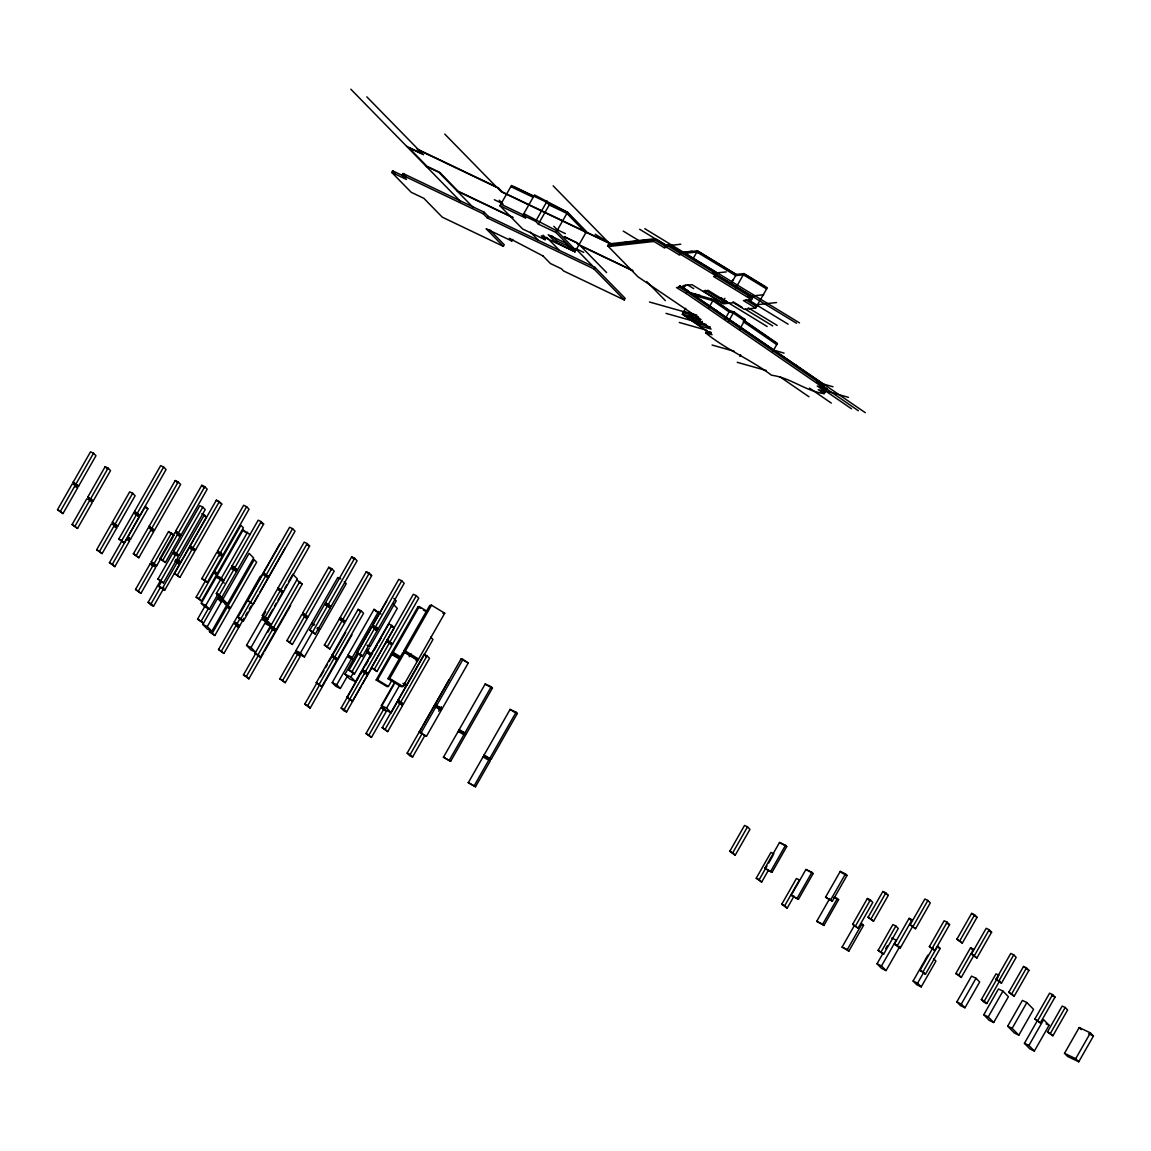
<?xml version="1.0" encoding="UTF-8"?>
<svg xmlns="http://www.w3.org/2000/svg" width="1151" height="1151" viewBox="0 0 1151 1151"><rect width="100%" height="100%" fill="white"/><g stroke="black" fill="none" stroke-linecap="round" stroke-linejoin="round"><path stroke-width="1.5" d="M57.55 509.648L72.254 483.866L75.247 485.29L77.678 487.779L62.974 513.562L57.55 509.648L62.974 513.562M73.204 482.197L90.541 451.796L93.533 453.221L95.965 455.71L78.628 486.11L73.204 482.197L78.628 486.11M60.543 511.073L75.247 485.29M76.196 483.621L93.533 453.221M72.11 524.539L86.814 498.771L89.807 500.196L92.238 502.67L77.534 528.453L72.11 524.539L77.534 528.453M87.778 497.088L105.115 466.702L108.108 468.126L110.525 470.615L93.188 501.002L87.778 497.088L93.188 501.002M75.103 525.978L89.807 500.196M90.771 498.527L108.108 468.126M96.698 549.689L111.402 523.906L114.395 525.331L116.826 527.82L102.108 553.602L96.698 549.689L102.108 553.602M112.352 522.237L129.689 491.837L132.682 493.275L135.113 495.75L117.776 526.151L112.352 522.237L117.776 526.151M99.691 551.113L114.395 525.331M115.345 523.662L132.682 493.275M118.855 538.927L133.689 512.9L136.681 514.339L139.113 516.813L124.265 542.84L118.855 538.927L124.265 542.84M134.509 511.476L160.651 465.637L163.643 467.076L166.075 469.55L139.933 515.389L134.509 511.476L139.933 515.389M121.848 540.351L136.681 514.339M137.501 512.9L163.643 467.076M114.855 566.637L112.438 564.148L127.142 538.38L129.559 540.855L114.855 566.637L109.446 562.724L122.423 539.977M130.523 539.186L147.86 508.785L145.429 506.311L128.092 536.697L130.523 539.186L127.531 537.762M133.415 553.818L148.263 527.805L151.256 529.23L153.673 531.719L138.839 557.731L133.415 553.818L138.839 557.731M149.083 526.367L175.225 480.543L178.204 481.967L180.635 484.456L154.493 530.28L149.083 526.367L154.493 530.28M136.408 555.257L151.256 529.23M152.061 527.805L178.204 481.967M135.545 589.427L150.249 563.645L153.241 565.069L155.658 567.558L140.954 593.34L135.545 589.427L140.954 593.34M173.082 537.013L156.622 565.889L153.63 564.45L151.198 561.976L168.535 531.575L173.959 535.488L168.535 531.575M138.523 590.851L153.241 565.069M156.622 565.889L154.191 563.4L171.528 532.999M159.975 558.566L174.808 532.539L177.801 533.978L180.232 536.452L165.384 562.479L159.975 558.566L165.384 562.479M175.628 531.115L201.77 485.276L204.763 486.715L207.194 489.189L181.052 535.028L175.628 531.115L181.052 535.028M162.967 559.99L177.801 533.978M178.621 532.539L204.763 486.715M158.004 578.967L172.837 552.955L175.83 554.379L178.261 556.854L163.413 582.881L158.004 578.967L163.413 582.881M173.657 551.516L199.799 505.677L202.792 507.116L205.223 509.591L179.081 555.429L173.657 551.516L179.081 555.429M489.607 229.783L504.253 244.76L503.332 246.343L442.329 217.208L423.899 198.36L411.195 192.289L391.772 172.434L392.678 170.837L405.943 177.168M163.931 588.017L153.558 606.217L150.565 604.793L148.134 602.304L160.248 581.068M160.996 580.392L175.83 554.379M176.65 552.94L202.792 507.116M174.866 560.954L179.484 564.307L164.636 590.334L158.78 586.377L161.399 581.787M153.558 606.217L151.126 603.728L160.636 587.053M164.636 590.334L162.521 588.161L177.355 562.134M204.317 514.871L206.432 517.044L180.29 562.882L178.175 560.71L204.317 514.871L201.828 513.677M177.873 563.573L179.614 560.523M174.535 573.457L189.383 547.444L192.375 548.869L194.792 551.358L179.959 577.37L174.535 573.457L179.959 577.37M190.188 546.006L216.33 500.181L219.323 501.606L221.755 504.095L195.612 549.919L190.188 546.006L195.612 549.919M391.772 172.434L406.504 179.455L402.26 175.11L403.167 173.528L484.197 212.23L488.297 216.417L594.837 267.305L625.18 298.339L624.274 299.936L563.558 270.945L561.443 268.773L550.379 263.493L543.071 256.011M177.527 574.896L192.375 548.869M193.181 547.444L219.323 501.606M201.842 578.565L216.676 552.538L219.668 553.962L222.1 556.451L207.252 582.464L201.842 578.565L207.252 582.464M217.496 551.113L243.638 505.275L246.631 506.699L249.048 509.188L222.906 555.012L217.496 551.113L222.906 555.012M204.82 579.989L219.668 553.962M220.488 552.538L246.631 506.699M201.54 601.095L199.123 598.606L213.957 572.594L216.388 575.068L201.54 601.095L196.13 597.182L205.727 580.349M219.625 555.976L221.366 552.926M217.208 573.644L243.35 527.805L240.919 525.316L214.777 571.155L217.208 573.644L214.215 572.205M218.158 593.844L209.424 609.152L204.936 607.009L201.296 603.282L216.143 577.27L223.582 580.996M224.272 583.14L216.964 575.831L243.106 530.007L250.012 534.625M197.584 619.137L203.439 623.094L197.584 619.137L205.439 605.368M209.424 609.152L205.784 605.426L220.632 579.413M223.869 580.464L221.438 577.975L247.58 532.15M216.402 593.456L231.25 567.443L234.229 568.867L236.66 571.356L221.826 597.369L216.402 593.456L221.826 597.369M232.056 566.004L258.198 520.18L261.191 521.604L263.622 524.079L237.48 569.918L232.056 566.004L237.48 569.918M201.324 620.921L208.302 608.678M232.056 569.486L233.797 566.421M219.395 594.88L234.229 568.867M235.049 567.429L261.191 521.604M221.064 601.944L217.64 598.462L222.129 600.606L226.675 605.253L211.842 631.28L207.353 629.137L202.806 624.475L218.287 597.081M211.842 631.28L207.295 626.619L222.129 600.606M222.949 599.167L249.091 553.329L253.637 557.99L227.495 603.829L223.006 601.685L218.46 597.024L222.949 599.167L227.495 603.829M212.431 633.007L227.265 606.994L229.696 609.469L214.849 635.496L209.439 631.582L214.849 635.496M230.517 608.045L228.085 605.555L254.227 559.731L256.659 562.206L230.517 608.045L227.524 606.62M218.561 649.481L233.394 623.454L236.387 624.892L238.818 627.367L223.97 653.394L218.561 649.481L223.97 653.394M243.998 618.303L239.638 625.943L234.214 622.029L260.356 576.191M258.256 595.067L243.408 621.08L240.415 619.655L237.998 617.166L252.832 591.154M253.652 589.715L279.794 543.891M247.81 600.52L262.658 574.493L265.651 575.932L268.068 578.406L253.234 604.433L247.81 600.52L253.234 604.433M263.478 573.069L289.62 527.23L292.599 528.669L295.03 531.143L268.888 576.982L263.478 573.069L268.888 576.982M221.553 650.905L236.387 624.892M239.638 625.943L237.207 623.454L239.825 618.864M243.408 621.08L240.976 618.605L250.587 601.772M250.803 601.944L265.651 575.932M266.457 574.493L292.599 528.669M245.739 615.238L247.479 612.188M249.22 609.138L250.961 606.073M259.939 592.103L285.203 547.804M593.93 268.902L487.391 218.014L483.291 213.827L484.197 212.23M487.391 218.014L488.297 216.417M262.385 615.411L277.218 589.398L280.211 590.823L282.642 593.312L267.795 619.324L262.385 615.411L267.795 619.324M278.038 587.96L304.181 542.135L307.173 543.56L309.605 546.049L283.463 591.873L278.038 587.96L283.463 591.873M246.53 645.366L261.378 619.339L265.867 621.482L251.019 647.509L255.58 652.157L251.091 650.027L246.53 645.366L251.019 647.509M269.881 627.338L275.305 631.252L260.457 657.279L255.033 653.365L270.413 626.144L262.198 617.914L265.68 611.8M265.363 616.85L280.211 590.823M281.031 589.398L307.173 543.56M543.157 235.192L545.991 238.113L545.085 239.696L522.655 228.991L499.937 205.741L511.504 185.455L546.524 202.202L549.243 204.993L566.896 213.424L585.83 232.79M266.744 622.576L271.233 624.705L266.687 620.058L272.787 609.354M274.528 606.304L276.269 603.253M278.01 600.189L283.232 591.024M284.973 587.974L286.728 584.924M288.469 581.859L292.829 574.22L297.375 578.881L270.701 625.914L276.111 629.827L302.253 583.989L296.843 580.075M263.708 652.818L248.861 678.845L243.436 674.932L255.666 653.509M267.809 632.201L271.305 626.086M260.457 657.279L258.025 654.79L272.873 628.777M276.111 629.827L273.693 627.338L299.836 581.514M248.861 678.845L246.429 676.356L258.658 654.933M272.542 630.575L274.298 627.525M264.514 651.394L290.656 605.555M499.937 205.741L525.647 218.028L522.914 215.223L534.496 194.936L567.572 212.23L586.506 231.596L574.939 251.882L541.301 235.826L545.085 239.696M486.355 228.848L511.821 241.005L512.727 239.408M286.959 640.56L301.807 614.548L304.785 615.972L307.216 618.447L292.383 644.474L286.959 640.56L292.383 644.474M302.612 613.109L328.754 567.27L331.747 568.709L334.178 571.184L308.036 617.022L302.612 613.109L308.036 617.022M289.951 641.985L304.785 615.972M305.605 614.533L331.747 568.709M574.939 251.882L556.005 232.516L538.351 224.085L535.632 221.294L547.2 201.008M538.351 224.085L549.933 203.799M279.866 678.759L294.699 652.732L297.692 654.171L300.123 656.645L285.275 682.672L279.866 678.759L285.275 682.672M317.302 628.892L319.273 630.906L304.44 656.933L297.951 653.782L295.519 651.308L337.804 577.471L340.797 578.895M309.864 630.158L324.711 604.131L327.69 605.555L330.121 608.045L315.288 634.072L309.864 630.158L315.288 634.072M325.517 602.707L351.659 556.868L354.652 558.293L357.083 560.782L330.941 606.62L325.517 602.707L330.941 606.62M282.858 680.183L297.692 654.171M304.44 656.933L300.483 652.89L312.712 631.467M312.856 631.582L327.69 605.555M328.51 604.131L354.652 558.293M317.101 628.058L320.093 629.482L346.235 583.643L344.264 581.629M556.005 232.516L567.572 212.23M324.424 645.049L339.272 619.037L342.264 620.461L344.696 622.95L329.848 648.963L324.424 645.049L329.848 648.963M340.092 617.598L366.234 571.774L369.226 573.198L371.644 575.687L345.501 621.511L340.092 617.598L345.501 621.511M573.745 248.961L572.838 250.558L555.645 242.343L556.552 240.746L551.588 235.682M327.416 646.488L342.264 620.461M343.084 619.037L369.226 573.198M316.338 682.644L331.186 656.617L334.178 658.055L336.596 660.53L321.762 686.557L316.338 682.644L321.762 686.557M332.006 655.192L358.148 609.354L361.126 610.793L363.558 613.267L337.416 659.106L332.006 655.192L337.416 659.106M324.999 682.097L310.166 708.124L304.742 704.211L316.971 682.788M320.41 676.759L323.891 670.645M325.632 667.594L327.373 664.53M329.114 661.48L345.674 632.446M319.331 684.068L334.178 658.055M334.984 656.617L361.126 610.793M310.166 708.124L307.734 705.635L319.086 685.737M325.819 680.673L351.961 634.834M347.357 676.241L340.365 688.485L335.876 686.341L332.236 682.629L347.084 656.602L354.537 660.329M353.99 661.235L347.904 655.178L374.046 609.339L380.952 613.972M340.365 688.485L336.725 684.759L351.573 658.746M378.521 611.483L352.379 657.307L347.904 655.178M356.968 652.646L371.802 626.633L374.794 628.058L377.226 630.547L362.378 656.559L356.968 652.646L362.378 656.559M372.622 625.194L398.764 579.37L401.757 580.795L404.188 583.269L378.046 629.108L372.622 625.194L378.046 629.108M366.939 652.142L370.349 655.638L355.501 681.651L349.53 678.802L344.969 674.141L359.817 648.128M360.637 646.689L386.779 600.865M369.27 648.085L354.422 674.112L349.012 670.199L358.608 653.365M359.946 654.07L374.794 628.058M375.614 626.619L401.757 580.795M354.422 674.112L352.005 671.623L361.601 654.79M375.499 630.417L377.24 627.367M355.501 681.651L350.954 677.004L353.573 672.4M366.68 652.056L371.169 654.2L397.311 608.375L392.75 603.714M346.998 697.276L361.831 671.263L364.824 672.688L367.255 675.177L352.407 701.189L346.998 697.276L352.407 701.189M362.651 669.824L388.793 624L391.786 625.425L394.217 627.914L368.075 673.738L362.651 669.824L368.075 673.738M361.428 685.924L346.58 711.951L343.588 710.512L341.171 708.038L356.004 682.011M356.824 680.586L358.565 677.522M360.306 674.472L362.925 669.882M365.543 665.307L368.147 660.717M369.888 657.667L372.507 653.077M374.248 650.027L376.866 645.438M378.607 642.387L381.226 637.812M594.837 267.305L593.93 268.902L624.274 299.936M685.737 308.281L682.313 314.237L700.988 319.518L637.956 276.801L607.613 245.767L608.519 244.17L610.016 244.89L656.631 239.667L666.875 245.897M349.99 698.715L364.824 672.688M365.644 671.263L391.786 625.425M346.58 711.951L344.149 709.462L350.264 698.743M364.176 674.371L365.917 671.321M607.613 245.767L609.109 246.472L610.016 244.89M371.528 667.551L386.376 641.524L389.355 642.963L391.786 645.438L376.952 671.465L371.528 667.551L376.952 671.465M387.182 640.1L413.324 594.261L416.317 595.686L418.748 598.175L392.606 644.013L387.182 640.1L392.606 644.013M362.248 684.5L371.831 667.695M385.772 643.251L388.391 638.661M374.521 668.976L389.355 642.963M390.175 641.524L416.317 595.686M391.844 680.342L388.362 686.456L387.024 686.6L376.161 679.996L391.009 653.969L392.333 653.826L400.476 658.789M399.972 657.494L391.829 652.545L417.971 606.706L419.295 606.563L427.438 611.526M376.161 679.996L377.499 679.838L392.333 653.826M391.829 652.545L393.153 652.387L419.295 606.563M387.959 678.673L402.807 652.646L404.576 652.459L417.77 660.487L402.922 686.5L401.152 686.701L387.959 678.673L389.729 678.471L402.922 686.5M403.627 651.221L429.769 605.383L431.539 605.181L444.732 613.224L418.59 659.048L416.82 659.25L403.627 651.221L405.397 651.02L418.59 659.048M389.729 678.471L404.576 652.459M405.397 651.02L431.539 605.181M403.728 684.399L406.001 686.73L391.167 712.757L385.93 710.253L381.384 705.592L394.476 682.644M409.238 656.761L410.979 653.696M366.047 733.489L380.895 707.462L383.887 708.901L386.304 711.376L371.471 737.403L366.047 733.489L371.471 737.403M393.901 684.644L381.7 706.038L384.132 708.512M369.039 734.913L383.887 708.901M391.167 712.757L386.621 708.095L399.714 685.133M609.109 246.472L653.926 241.451L654.833 239.868L665.077 246.098L669.637 245.595L681.737 252.961M382.29 727.677L397.124 701.65L400.116 703.074L402.548 705.563L387.7 731.59L382.29 727.677L387.7 731.59M397.944 700.225L424.086 654.387L427.079 655.811L429.496 658.3L403.354 704.139L397.944 700.225L403.354 704.139M402.893 683.421L406.821 685.305L432.963 639.467L430.69 637.136M385.268 729.101L400.116 703.074M400.936 701.65L427.079 655.811M653.926 241.451L664.17 247.695L665.077 246.098M664.17 247.695L666.933 247.379L667.839 245.796L679.953 253.162L683.752 252.731L716.181 272.485L713.174 272.83L751.2 295.98L748.121 296.325M666.933 247.379L679.032 254.759L679.953 253.162M680.989 254.529L681.896 252.947L717.433 274.585L716.526 276.168L713.577 276.499L751.603 299.648L752.509 298.066L680.989 254.529L679.032 254.759M424.805 735.604L412.59 757.041L409.598 755.603L407.166 753.128L422.014 727.101M422.82 725.677L448.962 679.838M419.295 732.151L434.143 706.139L435.984 706.656L441.279 710.296L426.445 736.323L419.295 732.151L426.445 736.323M434.963 704.7L461.105 658.876L462.947 659.394L468.241 663.034L442.099 708.872L434.963 704.7L442.099 708.872M421.151 732.683L435.984 706.656M436.805 705.232L462.947 659.394M412.59 757.041L410.159 754.552L422.374 733.129M692.715 259.306L697.549 250.817L736.352 274.442L743.992 273.578L767.271 287.764L755.675 308.036L744.265 309.317L733.403 302.699L723.461 303.821L692.068 284.7L682.975 285.721L684.528 286.671L685.435 285.074M697.981 253.004L698.657 251.81L735.906 274.499M438.704 711.246L441.308 706.671M687.161 291.908L824.231 386.132L823.325 387.714L686.255 293.505L687.161 291.908L678.802 286.829M443.452 757.214L458.285 731.202L464.27 734.05L465.479 735.288L450.645 761.315L443.452 757.214L450.645 761.315M459.105 729.763L485.247 683.924L491.232 686.787L492.441 688.025L466.299 733.863L459.105 729.763L466.299 733.863M449.422 760.077L464.27 734.05M465.09 732.626L491.232 686.787M708.671 307.993L713.519 299.505L729.792 310.698L733.95 311.863L745.186 319.604L739.518 329.546M713.232 301.346L713.922 300.152L730.453 311.518M699.779 325.877L711.088 329.071L695.88 318.611L684.557 315.417L699.779 325.877L702.355 321.374M730.238 284.441L732.727 280.067M730.669 284.383L736.352 274.442M708.426 290.671L703.333 291.246L722.353 302.828L724.943 298.325M825.022 392.059L824.116 393.642C805.009 390.894 790.78 377.744 771.544 375.24C750.423 359.313 726.31 349.76 705.635 332.884L706.541 331.287L711.39 332.668L706.527 331.287M735.834 287.908L743.992 273.578M724.943 319.187L729.792 310.698M728.281 321.82L733.95 311.863M468.328 782.666L483.175 756.653L489.146 759.502L490.369 760.753L475.521 786.766L468.328 782.666L475.521 786.766M483.981 755.214L510.123 709.39L516.108 712.239L517.317 713.476L491.175 759.315L483.981 755.214L491.175 759.315M474.313 785.529L489.146 759.502M489.966 758.077L516.108 712.239M739.776 356.35L740.683 354.753M772.566 351.918L777.414 343.43L733.273 313.058L729.101 311.892M824.116 393.642L818.289 389.642L825.497 391.685L826.404 390.088L820.893 386.304M729.835 851.222L744.539 825.44L747.517 826.864L749.948 829.353L735.244 855.121L729.835 851.222L735.244 855.121M732.813 852.646L747.517 826.864M768.566 869.998L761.645 882.126L756.236 878.227L770.94 852.445L773.918 853.869M764.825 868.257L779.529 842.474L785.514 845.338L786.723 846.575L772.019 872.357L764.825 868.257L772.019 872.357M761.645 882.126L759.214 879.652L766.998 865.998M768.739 862.962L773.055 855.38M770.81 871.12L785.514 845.338M787.14 908.211L781.716 904.298L796.42 878.515L799.413 879.94L784.709 905.722L787.14 908.211L794.061 896.082M791.226 895.262L805.93 869.48L811.915 872.343L813.124 873.58L798.42 899.363L791.226 895.262L798.42 899.363M797.211 898.125L811.915 872.343M825.569 897.176L840.273 871.393L845.496 873.897L847.021 875.436L832.317 901.219L825.569 897.176L832.317 901.219M834.417 896.989L838.619 899.665L823.915 925.447L816.721 921.347L829.698 898.6M830.792 899.665L845.496 873.897M823.915 925.447L822.692 924.195L837.396 898.413M852.675 924.282L867.379 898.499L870.372 899.924L872.789 902.413L858.085 928.195L852.675 924.282L858.085 928.195M848.834 951.143L847.323 949.589L862.027 923.807L863.538 925.361L848.834 951.143L842.086 947.1L854.2 925.864M855.653 925.706L870.372 899.924M868.127 917.275L882.846 891.493L885.824 892.917L888.255 895.406L873.551 921.188L868.127 917.275L873.551 921.188M871.12 918.699L885.824 892.917M878.155 950.352L892.859 924.57L895.852 926.008L898.284 928.483L883.58 954.265L878.155 950.352L883.58 954.265M881.148 951.791L895.852 926.008M899.909 946.323L886.069 970.581L881.594 968.437L877.033 963.79L883.09 953.172M885.68 948.625L887.421 945.59M886.069 970.581L881.522 965.934L896.226 940.151L891.737 938.007M900.111 948.338L894.385 944.122L909.089 918.34L912.081 919.764L897.377 945.547L900.111 948.338L913.074 925.591M910.168 924.8L924.872 899.017L927.864 900.456L930.281 902.931L915.577 928.713L910.168 924.8L915.577 928.713M913.16 926.224L927.864 900.456M929.433 946.554L944.137 920.771L947.129 922.196L949.561 924.685L934.857 950.467L929.433 946.554L934.857 950.467M933.519 958.625L935.936 961.099L921.232 986.882L916.743 984.738L913.103 981.012L927.807 955.229M932.425 947.978L947.129 922.196M925.447 974.264L923.016 971.775L937.72 946.007L940.151 948.482L925.447 974.264L920.023 970.351L933.001 947.604M921.232 986.882L917.592 983.155L923.649 972.537M956.913 939.187L971.617 913.405L974.609 914.829L977.026 917.318L962.322 943.101L956.913 939.187L962.322 943.101M959.905 940.612L974.609 914.829M961.258 977.472L955.834 973.559L970.538 947.777L973.53 949.201L958.826 974.983L961.258 977.472L974.235 954.726M971.473 954.078L986.177 928.31L989.169 929.735L991.601 932.209L976.897 957.992L971.473 954.078L976.897 957.992M974.465 955.517L989.169 929.735M956.841 1001.902L971.545 976.12L976.034 978.264L979.674 981.99L964.97 1007.772L960.481 1005.629L956.841 1001.902L961.33 1004.046L964.97 1007.772M961.33 1004.046L976.034 978.264M999.715 980.796L986.752 1003.543L983.76 1002.118L981.328 999.629L996.032 973.847L999.025 975.285M996.061 979.228L1010.765 953.445L1013.758 954.87L1016.175 957.359L1001.471 983.141L996.061 979.228L1001.471 983.141M986.752 1003.543L984.321 1001.053L998.162 976.796M999.039 980.652L1013.758 954.87M983.76 1014.75L998.464 988.982L1002.953 991.112L1008.405 996.708L993.701 1022.491L989.213 1020.347L983.76 1014.75L988.249 1016.894L993.701 1022.491M988.249 1016.894L1002.953 991.112M1008.794 992.263L1023.512 966.48L1026.491 967.919L1028.922 970.394L1014.218 996.176L1008.794 992.263L1014.218 996.176M1011.787 993.687L1026.491 967.919M1007.686 1026.188L1022.39 1000.406L1026.865 1002.55L1033.54 1009.369L1018.836 1035.152L1014.362 1033.008L1007.686 1026.188L1012.161 1028.318L1018.836 1035.152M1012.161 1028.318L1026.865 1002.55M1034.893 1018.966L1049.597 993.184L1052.59 994.608L1055.021 997.097L1040.317 1022.879L1034.893 1018.966L1040.317 1022.879M1034.375 1051.05L1028.922 1045.453L1043.626 1019.685L1049.079 1025.268L1034.375 1051.05L1029.886 1048.906L1024.433 1043.31L1037.411 1020.563M1037.885 1020.39L1052.59 994.608M1047.496 1031.843L1062.2 1006.06L1065.193 1007.485L1067.61 1009.974L1052.906 1035.756L1047.496 1031.843L1052.906 1035.756M1050.489 1033.267L1065.193 1007.485M1064.502 1053.323L1079.206 1027.541L1090.414 1032.893L1093.45 1036.001L1078.746 1061.783L1067.538 1056.417L1064.502 1053.323L1075.71 1058.675L1078.746 1061.783M1075.71 1058.675L1090.414 1032.893M619.986 243.106L646.43 240.142M620.288 243.293L646.747 240.329M665.753 244.904L668.53 244.602L681.291 252.573L683.306 252.342M666.386 245.292L668.961 244.99M666.688 245.48L669.191 245.192M669.925 245.451L680.759 244.228M680.629 251.968L682.644 251.738M681.075 252.371L683.09 252.141M683.421 252.213L692.24 251.22M697.549 250.817L683.838 252.357L683.162 253.551L696.873 252.011L735.662 275.636L743.316 274.772L766.595 288.959M713.98 273.175L726.223 271.924M718.181 273.377L715.174 273.722L796.492 323.23M684.528 286.671L676.5 287.563L686.255 293.505M748.495 296.411L763.66 294.714M748.308 297.418L753.186 296.872M726.367 300.9L723.274 301.245L705.232 290.253M722.353 302.828L727.432 302.253L767.17 326.524M751.603 299.648L743.417 300.569L755.675 308.036M776.508 302.54L756.279 304.799L788.09 324.179M442.962 613.411L444.732 613.224M416 660.688L417.77 660.487M865.279 412.677L687.147 290.613L822.663 383.758L816.563 382.046M690.917 292.829L700.153 295.447M713.519 299.505L693.909 293.965L693.219 295.16L712.843 300.699L729.317 312.036M709.779 298.987L713.922 300.152M715.807 310.31L716.728 310.569M742.424 318.813L745.186 319.604M683.91 311.461L696.974 315.144M649.481 302.008L685.032 312.05M683.219 312.655L698.499 316.971M690.298 315.475L701.376 323.086L706.225 324.453M666.012 313.374L696.499 321.978M700.686 324.28L688.24 315.719L700.7 324.294L710.383 327.013M679.248 322.467L706.628 330.208M774.824 350.508L784.061 353.112M705.635 332.884L712.095 334.711L682.313 314.237M794.938 364.709L795.859 364.968M712.066 345.027L734.309 351.314M823.785 384.161L833.022 386.765M818.821 383.211L824.907 384.938M737.215 362.306L766.293 370.521M822.864 387.383L826.188 388.434M823.325 387.714L817.224 386.002L825.497 391.685M824.202 388.088L827.08 388.894L818.447 383.11M823.526 389.283L826.404 390.088M825.9 390.995L848.431 397.368M468.241 663.034L461.105 658.876M441.279 710.296L434.143 706.139M513.605 186.779L532.841 195.972M547.991 203.209L566.68 212.129L576.363 222.042M510.828 186.649L533.33 197.382M406.677 146.335L421.395 153.371L417.151 149.026L498.196 187.728L502.296 191.915L610.692 243.695L655.523 238.674L667.307 245.854M609.8 243.595L501.404 191.829L497.304 187.642L419.252 150.364L423.51 154.709L408.778 147.673L426.978 166.291L439.696 172.362L458.112 191.21L513.145 217.496M611.296 244.314L612.03 244.659M426.1 166.204L438.804 172.276L473.291 207.554M523.82 213.64L556.911 230.919L575.845 250.299M494.34 199.699L502.411 203.554M557.3 229.754L565.371 233.61M500.843 204.144L524.942 215.669M522.914 215.223L535.632 221.294M564.292 236.588L577.226 242.775L579.356 244.947L632.489 270.327M564.896 237.207L576.334 242.674L578.464 244.846L633.108 270.945M457.22 191.109L512.137 217.338M575.644 248.515L583.701 252.357M556.552 240.746L572.176 248.213M402.26 175.11L483.291 213.827M221.755 504.095L216.33 500.181M260.63 522.655L263.622 524.079M306.612 544.61L309.605 546.049M371.644 575.687L366.234 571.774M203.943 515.849L206.432 517.044M144.868 507.361L147.86 508.785M299.26 582.564L302.253 583.989M391.225 626.475L394.217 627.914M139.113 516.813L133.689 512.9M177.24 535.028L180.232 536.452M330.121 608.045L324.711 604.131M377.226 630.547L371.802 626.633M74.686 486.355L77.678 487.779M977.026 917.318L971.617 913.405M487.952 685.881L492.441 688.025M150.695 530.294L153.673 531.719M233.667 569.918L236.66 571.356M344.696 622.95L339.272 619.037M988.608 930.785L991.601 932.209M512.842 711.347L517.317 713.476M367.097 645.222L370.09 646.661L396.232 600.822L393.8 598.347M786.723 846.575L779.529 842.474M843.093 873.566L847.021 875.436M888.255 895.406L882.846 891.493M946.568 923.26L949.561 924.685M304.224 617.022L307.216 618.447M113.834 526.395L116.826 527.82M216.964 575.831L221.438 577.975M314.655 624.734L311.662 623.31L313.633 625.324M175.686 559.515L178.175 560.71M176.563 561.098L180.29 562.882M126.581 539.431L129.559 540.855M1028.922 970.394L1023.512 966.48M813.124 873.58L805.93 869.48M151.198 561.976L154.191 563.4M216.618 594.448L219.107 595.643M262.198 617.914L266.687 620.058M1052.028 995.658L1055.021 997.097M225.092 604.131L228.085 605.555M270.701 625.914L273.693 627.338M265.924 624L270.413 626.144M834.13 897.521L838.619 899.665M937.159 947.057L940.151 948.482M196.13 597.182L199.123 598.606M237.998 617.166L240.976 618.605M349.012 670.199L352.005 671.623M201.296 603.282L205.784 605.426M300.483 652.89L296.008 650.761L299.951 654.79M344.969 674.141L350.954 677.004M234.214 622.029L237.207 623.454M295.519 651.308L300.943 655.221M109.446 562.724L112.438 564.148M158.78 586.377L162.521 588.161M460.99 733.144L465.479 735.288M860.919 924.109L863.538 925.361M235.826 625.943L238.818 627.367M402.548 705.563L397.124 701.65M1088.645 1033.699L1093.45 1036.001M756.236 878.227L759.214 879.652M894.385 944.122L897.377 945.547M955.834 973.559L958.826 974.983M381.384 705.592L386.621 708.095M332.236 682.629L336.725 684.759M1046.086 1023.843L1049.079 1025.268M485.88 758.61L488.873 760.034M386.304 711.376L380.895 707.462M202.806 624.475L207.295 626.619M781.716 904.298L784.709 905.722M920.023 970.351L923.016 971.775M981.328 999.629L984.321 1001.053M816.721 921.347L822.692 924.195M148.134 602.304L151.126 603.728M255.033 653.365L258.025 654.79M842.086 947.1L847.323 949.589M877.033 963.79L881.522 965.934M913.103 981.012L917.592 983.155M341.171 708.038L344.149 709.462M1024.433 1043.31L1028.922 1045.453M243.436 674.932L246.429 676.356M304.742 704.211L307.734 705.635M407.166 753.128L410.159 754.552M745.1 274.585L765.286 286.858M644.776 228.689L799.499 322.899M639.625 229.265L655.135 238.717M748.538 299.936L757.272 305.245M745.862 299.907L756.61 306.454M645.812 239.753L647.366 240.703M623.252 231.092L638.776 240.545M748.337 307.878L777.112 325.402M733.072 301.778L742.208 307.346M745.258 309.202L772.695 325.906M707.851 290.239L727.432 302.253M619.367 242.717L620.907 243.667M687.262 284.685L693.722 288.628M595.211 234.243L612.246 244.645M679.493 285.635L687.852 290.728M679.881 286.052L687.449 290.613M417.971 606.706L420.69 608.361M423.395 610.016L426.115 611.67M393.153 652.387L401.296 657.35M391.009 653.969L397.8 658.113M377.499 679.838L388.362 686.456M826.26 388.664L858.344 410.72M825.44 390.865L851.51 408.792M809.57 388.146L831.295 403.08M779.788 376.694L809.009 396.793M743.604 320.568L775.17 342.264M743.258 321.618L776.724 344.624M543.042 255.982L509.361 238.343L511.821 241.005M721.404 297.836L723.936 300.037M609.196 242.976L611.627 245.465M553.142 185.843L608.821 242.803M646.646 281.491L665.364 300.627M580.406 245.782L606.591 272.571M553.804 226.272L557.544 230.099M576.248 249.235L592.463 265.823M572.838 250.558L565.4 242.947L548.207 234.732L555.645 242.343M546.682 237.336L558.825 249.753M444.732 134.063L496.326 186.836M499.232 200.202L502.973 204.029M530.41 232.099L537.891 239.753M366.838 96.857L418.432 149.63M350.839 89.217L460.587 201.497M486.254 228.876L503.332 246.343M403.167 173.528L405.281 175.7M392.678 170.837L395.11 173.312M1079.206 1027.541L1081.221 1029.613M970.538 947.777L972.969 950.266M909.089 918.34L910.916 920.21M867.379 898.499L869.796 900.988M840.273 871.393L841.798 872.947M485.247 683.924L486.456 685.176M510.123 709.39L511.346 710.627M351.659 556.868L354.091 559.357M424.086 654.387L426.517 656.876M374.046 609.339L376.463 611.828M328.754 567.27L331.186 569.759M358.148 609.354L360.565 611.843M458.285 731.202L459.494 732.439M483.175 756.653L484.384 757.89M404.548 682.975L406.821 685.305M366.608 649.552L371.169 654.2M201.77 485.276L204.202 487.765M243.106 530.007L245.523 532.481M175.225 480.543L177.642 483.032M318.122 627.468L320.093 629.482M189.383 547.444L191.8 549.933M105.115 466.702L107.532 469.176M172.837 552.955L175.269 555.429M150.249 563.645L152.666 566.119M699.808 320.179L701.376 323.086"/></g></svg>
